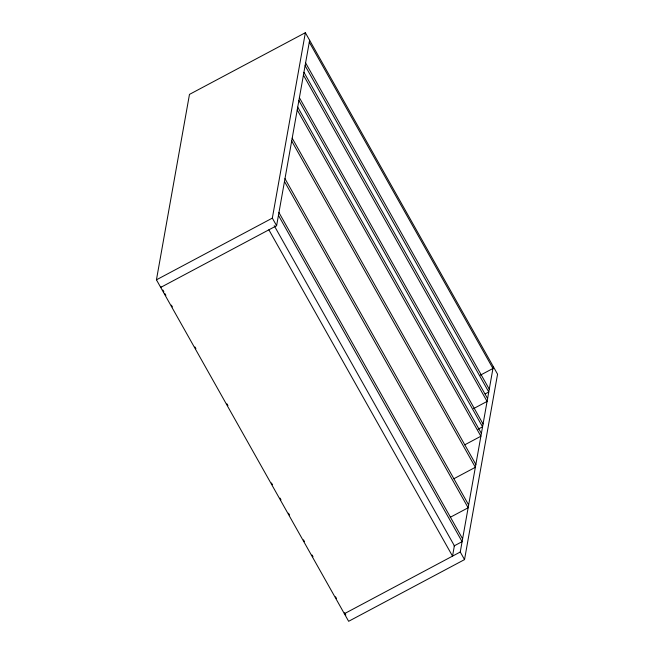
<?xml version="1.0" encoding="UTF-8"?>
<svg xmlns="http://www.w3.org/2000/svg" width="654" height="654" viewBox="0 0 654 654"><rect width="100%" height="100%" fill="white"/><g stroke="black" fill="none" stroke-linecap="round" stroke-linejoin="round"><path stroke-width="0.98" d="M156.437 279.822L189.472 94.397L305.361 32.7L497.563 374.178L464.528 559.603L348.639 621.3L156.437 279.822L272.334 218.125L305.361 32.7M160.876 286.468L160.712 287.408L276.601 225.712L309.628 40.286M464.528 559.603L460.261 552.009L493.288 366.592M480.363 375.175L492.952 368.472L309.293 42.175M485.178 393.912L488.759 391.999L305.107 65.702M473.643 408.57L487.083 401.417L303.431 75.112M478.074 429.212L482.562 426.825L298.903 100.528M464.749 444.826L480.878 436.243L297.227 109.937M453.843 478.753L475.352 467.299L291.692 141.002M450.214 517.314L468.141 507.774L284.482 181.477M454.039 545.951L462.1 541.659L278.449 215.362M460.261 552.009L344.372 613.714L344.535 612.773L345.819 615.046M305.606 62.882L489.266 389.179M303.93 72.292L487.59 398.588M299.401 97.708L483.061 424.005M297.725 107.117L481.385 433.414M292.191 138.174L475.85 464.479M284.989 178.648L468.64 504.953M278.947 212.534L462.607 538.839M272.334 218.125L276.601 225.712M274.222 225.695L454.375 545.771L452.535 556.129L268.876 229.824M162.879 290.024L163.884 291.807M164.882 293.581L165.887 295.363M171.389 305.14L172.386 306.922M194.908 346.931L195.906 348.705M226.938 403.829L227.935 405.611M271.475 482.963L272.473 484.737M279.977 498.078L280.983 499.852M288.488 513.194L289.493 514.968M303.505 539.861L304.502 541.643M312.007 554.976L313.013 556.758M335.527 596.767L336.532 598.541"/></g></svg>
